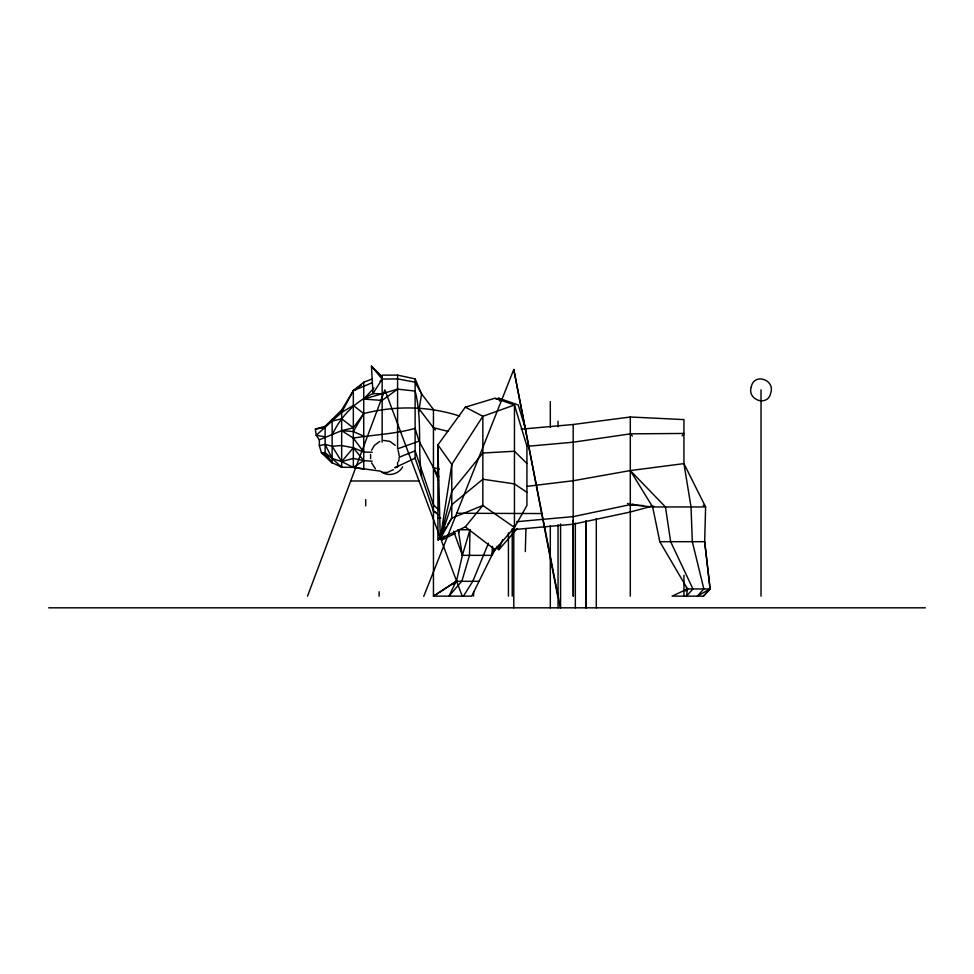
<?xml version="1.0" encoding="UTF-8"?>
<svg xmlns="http://www.w3.org/2000/svg" width="974" height="974" viewBox="0 0 974 974"><rect width="100%" height="100%" fill="white"/><g stroke="black" fill="none" stroke-linecap="round" stroke-linejoin="round"><path stroke-width="1.46" d="M497.215 546.402L491.882 555.35L471.72 596.137L433.527 596.137L456.453 581.308L462.358 555.35L458.182 529.771L470.004 529.771L469.492 555.35L461.822 581.308M397.587 462.407L397.587 466.923L394.774 467.727L415.119 458.182L433.454 511.07L439.347 515.514M525.315 551.552L525.936 528.919M453.641 531.183L462.358 555.35L491.882 555.35L492.503 546.329M370.595 454.347L370.595 458.693M418.686 411.771L421.608 393.959L415.107 378.874L397.587 375.124L382.149 375.124L382.149 442.135M703.411 596.137L710.034 588.941L704.677 541.69L705.614 506.955L683.943 463.612L630.3 470.564L652.653 506.955L659.812 541.69L687.522 588.941L686.475 596.137L692.952 588.941L670.648 541.69L665.449 506.955L630.3 470.564L573.187 480.742L527.153 486.33M399.121 458.693L398.549 461.518M462.358 555.35L470.004 529.771M502.572 539.742L498.858 549.701L496.484 547.875M307.528 596.137L384.876 389.88L462.224 596.137M488.437 543.236L472.804 581.308M423.739 596.368L513.785 369.487L560.391 607.825M491.882 555.35L494.561 548.618M371.618 450.171L374.454 445.349L379.799 441.38M363.74 469.066L353.331 467.386L341.655 467.24L332.146 462.699L321.42 452.727L319.338 445.605L319.338 439.822L316.209 435.293L341.655 412.404L353.331 390.671L363.74 382.246L372.238 378.959M319.338 439.822L341.655 430.654L353.331 431.555L363.74 413.573C395.359 405.464 428.706 405.975 459.752 416.105M332.146 434.952C340.559 416.653 354.731 402.092 372.945 393.593L382.149 379.081L397.587 378.898L415.107 382.149L421.608 393.959L433.454 409.433L433.454 596.137M325.133 436.802L316.209 435.293L315.369 429.084L325.133 426.271L341.655 410.054L353.331 390.671L361.427 385.059M463.454 596.137L472.755 581.308M441.185 534.75L437.923 539.852L437.923 444.899L465.316 407.169L495.048 398.183L514.455 405.001L526.922 446.165L526.922 505.469L514.455 527.445L495.048 549.701L465.316 526.885L437.923 539.852L440.297 538.683L451.778 518.18L451.778 464.403L482.848 416.3L514.455 405.001L514.455 527.445L482.848 505.469L482.848 416.3L465.316 407.169M444.448 529.649L446.08 527.104M447.711 524.548L451.778 518.18L482.848 505.469L465.316 526.885M444.181 536.029L441.746 539.852L441.746 536.966M402.627 466.875C398.634 474.289 388.115 477.053 381.382 471.684M372.238 452.24L363.74 452.082L353.331 438.105L341.655 430.654L353.331 427.817L363.74 413.573L353.331 405.476L341.655 412.404M682.153 435.828L683.943 433.454L630.3 433.856L573.187 442.196L527.153 446.336M325.133 455.077L321.42 452.727L325.133 452.63L332.146 458.437L341.655 461.615L353.331 447.797L363.74 452.082M461.7 581.308L448.941 596.137L456.173 581.308L479.05 581.308M517.291 528.565L498.858 549.701L498.858 545.257M685.684 590.999L687.522 588.941L710.143 588.941L704.677 541.69L659.812 541.69M421.608 476.286C417.493 447.979 422.46 418.808 415.107 391.061L397.587 389.137L382.149 400.424L363.74 399.097L373.967 387.969M380.103 381.297L382.149 379.081L371.459 366.175L372.945 393.593L382.149 393.764L397.587 389.137M710.143 588.941L703.496 596.137L672.097 596.137L687.522 588.941M453.068 584.485L456.173 581.308L433.527 596.137M393.326 469.614L387.433 472.439L382.283 472.439M710.034 588.941L697.262 596.137L703.837 588.941L692.319 541.69L691.029 506.955L683.943 463.612L683.943 419.599L630.3 416.994L573.187 424.494L521.212 429.169M444.12 538.683L441.746 539.852L455.43 533.362M353.331 438.105C373.894 434.696 394.872 434.063 415.107 428.39L419.027 441.1L397.587 448.856L397.587 375.124M380.724 471.185L353.331 467.386L353.331 390.671L372.238 382.709M398.938 457.354L415.107 450.84L433.454 504.739L438.604 509.95M353.331 390.671L355.924 389.673M496.034 399.036L498.858 398.183L518.265 405.001L525.57 429.132M363.74 399.097L382.149 393.764M319.338 445.605L325.133 444.412L332.146 446.226L341.655 461.615L353.331 458.413L363.74 460.641L372.238 461.213M652.044 506.163L630.3 512.007L573.187 524.207L513.785 529.6M332.146 421.109L341.655 418.783L353.331 427.817M516.756 521.699L573.187 516.622L633.197 504.021M315.369 429.084L325.133 427.476M332.146 446.226L341.655 445.52L353.331 447.797L363.74 460.641L353.331 467.386L341.655 461.615M383.561 440.406L389.917 441.38L395.261 445.349M350.713 480.986L419.051 480.986M541.678 513.554L456.721 513.261M437.923 518.18L440.698 518.18M48.7 607.825L925.3 607.825M627.597 503.4L630.3 504.727L643.485 505.567M650.802 506.03L653.737 506.212M630.3 504.727L652.653 506.955L705.614 506.955L703.204 505.262M419.027 408.8L433.454 427.744L448.064 431.348M439.298 469.103L433.454 467.63L419.027 441.1M353.331 431.555L363.74 436.182M433.454 511.07L436.157 512.446M526.922 492.357L514.455 483.883L482.848 479.245L451.778 504.739L440.297 538.683L437.923 444.899L451.778 464.403L440.297 538.683L451.778 491.286L482.848 453.02L514.455 451.254L526.922 463.478M376.074 370.96L380.116 375.051M371.459 366.175L382.149 377.096M375.38 468.701L371.618 462.881M630.3 433.856L632.333 436.035M433.454 427.744L435.415 430.045M325.133 452.63L332.146 462.699M438.787 476.688L433.454 467.63L438.507 480.34M325.133 444.412L332.146 458.437L341.655 467.24L341.655 410.054M458.182 529.771L459.375 532.461M398.098 450.171L399.243 455.795M498.858 398.183L499.565 401.032M513.785 369.487L557.712 596.368M586.153 521.248L586.263 607.825M573.296 520.189L573.394 596.137M761.023 389.88L761.023 596.137M686.475 587.164L686.475 589.428M683.943 575.22L683.943 596.137M630.3 416.994L630.3 596.137M596.307 518.533L596.307 607.825M586.056 520.822L586.056 607.825M575.342 523.099L575.342 607.825M573.187 424.494L573.187 596.137M560.574 524L560.574 607.825M558.053 421.121L558.053 426.758M558.053 524.779L558.053 607.825M550.31 401.568L550.31 427.355M550.31 525.936L550.31 607.825M513.785 526.045L513.785 607.825M512.239 528.675L512.239 596.137M508.428 532.875L508.428 596.137M473.62 591.608L473.62 596.137M415.107 378.874L415.107 458.693M379.13 591.778L379.13 596.137M365.688 499.589L365.688 505.908M363.74 382.246L363.74 469.2M332.146 419.331L332.146 463.052L325.133 455.515L325.133 426.271M751.271 386.946C746.754 400.144 768.121 407.266 770.775 392.814C775.304 379.617 753.925 372.482 751.271 386.946"/></g></svg>
